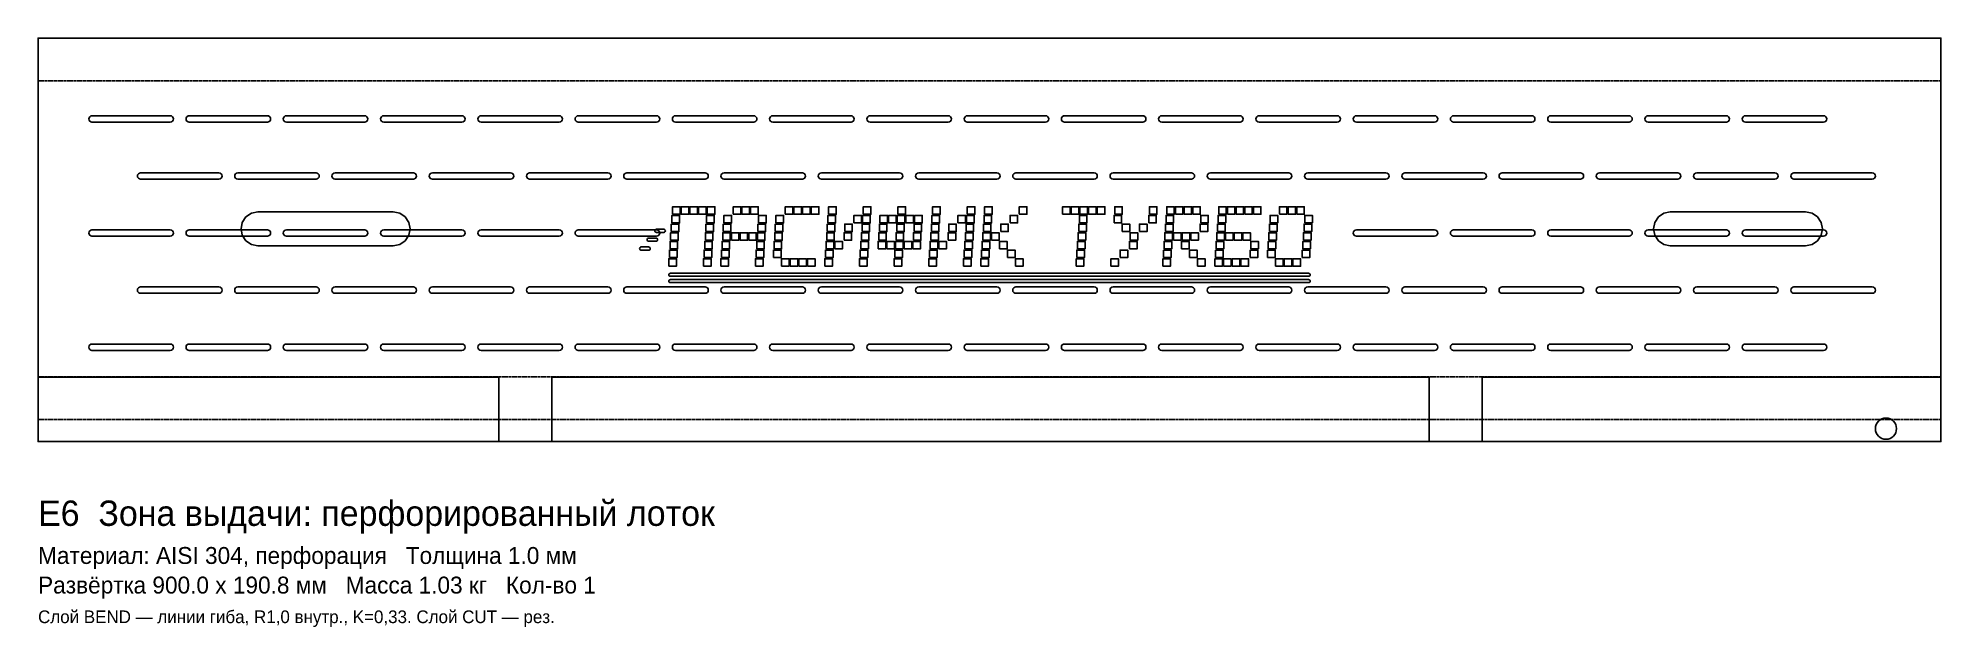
# Model space of a CAD drawing. Header units: millimetres. Extents: x 0 to 900, y -88 to 191.
import ezdxf

# ---------------------------------------------------------------- set-up
doc = ezdxf.new("R2010")
doc.units = ezdxf.units.MM
doc.linetypes.add('DASHED', pattern=[1.524, 1.27, -0.254])
for name, color, linetype in [('BEND', 1, 'DASHED'), ('CUT', 7, 'Continuous'), ('INFO', 3, 'Continuous')]:
    doc.layers.add(name, color=color, linetype=linetype)

msp = doc.modelspace()

# ---------------------------------------------------------------- linework, layer by layer
at = {"layer": 'BEND'}
for p, q in [((0, 170.52), (900, 170.52)), ((0, 30.52), (900, 30.52)), ((0, 10.26), (900, 10.26))]:
    msp.add_line(p, q, dxfattribs=at)
at = {"layer": 'CUT'}
for points in [[(0, 0), (900, 0), (900, 190.78), (0, 190.78)], [(62.5, 151.02), (63.07, 151.14), (63.56, 151.46), (63.89, 151.95), (64, 152.52), (63.89, 153.1), (63.56, 153.58), (63.07, 153.91), (62.5, 154.02), (25.5, 154.02), (24.93, 153.91), (24.44, 153.58), (24.11, 153.1), (24, 152.52), (24.11, 151.95), (24.44, 151.46), (24.93, 151.14), (25.5, 151.02)], [(108.5, 151.02), (109.07, 151.14), (109.56, 151.46), (109.89, 151.95), (110, 152.52), (109.89, 153.1), (109.56, 153.58), (109.07, 153.91), (108.5, 154.02), (71.5, 154.02), (70.93, 153.91), (70.44, 153.58), (70.11, 153.1), (70, 152.52), (70.11, 151.95), (70.44, 151.46), (70.93, 151.14), (71.5, 151.02)], [(154.5, 151.02), (155.07, 151.14), (155.56, 151.46), (155.89, 151.95), (156, 152.52), (155.89, 153.1), (155.56, 153.58), (155.07, 153.91), (154.5, 154.02), (117.5, 154.02), (116.93, 153.91), (116.44, 153.58), (116.11, 153.1), (116, 152.52), (116.11, 151.95), (116.44, 151.46), (116.93, 151.14), (117.5, 151.02)], [(200.5, 151.02), (201.07, 151.14), (201.56, 151.46), (201.89, 151.95), (202, 152.52), (201.89, 153.1), (201.56, 153.58), (201.07, 153.91), (200.5, 154.02), (163.5, 154.02), (162.93, 153.91), (162.44, 153.58), (162.11, 153.1), (162, 152.52), (162.11, 151.95), (162.44, 151.46), (162.93, 151.14), (163.5, 151.02)], [(246.5, 151.02), (247.07, 151.14), (247.56, 151.46), (247.89, 151.95), (248, 152.52), (247.89, 153.1), (247.56, 153.58), (247.07, 153.91), (246.5, 154.02), (209.5, 154.02), (208.93, 153.91), (208.44, 153.58), (208.11, 153.1), (208, 152.52), (208.11, 151.95), (208.44, 151.46), (208.93, 151.14), (209.5, 151.02)], [(292.5, 151.02), (293.07, 151.14), (293.56, 151.46), (293.89, 151.95), (294, 152.52), (293.89, 153.1), (293.56, 153.58), (293.07, 153.91), (292.5, 154.02), (255.5, 154.02), (254.93, 153.91), (254.44, 153.58), (254.11, 153.1), (254, 152.52), (254.11, 151.95), (254.44, 151.46), (254.93, 151.14), (255.5, 151.02)], [(338.5, 151.02), (339.07, 151.14), (339.56, 151.46), (339.89, 151.95), (340, 152.52), (339.89, 153.1), (339.56, 153.58), (339.07, 153.91), (338.5, 154.02), (301.5, 154.02), (300.93, 153.91), (300.44, 153.58), (300.11, 153.1), (300, 152.52), (300.11, 151.95), (300.44, 151.46), (300.93, 151.14), (301.5, 151.02)], [(384.5, 151.02), (385.07, 151.14), (385.56, 151.46), (385.89, 151.95), (386, 152.52), (385.89, 153.1), (385.56, 153.58), (385.07, 153.91), (384.5, 154.02), (347.5, 154.02), (346.93, 153.91), (346.44, 153.58), (346.11, 153.1), (346, 152.52), (346.11, 151.95), (346.44, 151.46), (346.93, 151.14), (347.5, 151.02)], [(430.5, 151.02), (431.07, 151.14), (431.56, 151.46), (431.89, 151.95), (432, 152.52), (431.89, 153.1), (431.56, 153.58), (431.07, 153.91), (430.5, 154.02), (393.5, 154.02), (392.93, 153.91), (392.44, 153.58), (392.11, 153.1), (392, 152.52), (392.11, 151.95), (392.44, 151.46), (392.93, 151.14), (393.5, 151.02)], [(476.5, 151.02), (477.07, 151.14), (477.56, 151.46), (477.89, 151.95), (478, 152.52), (477.89, 153.1), (477.56, 153.58), (477.07, 153.91), (476.5, 154.02), (439.5, 154.02), (438.93, 153.91), (438.44, 153.58), (438.11, 153.1), (438, 152.52), (438.11, 151.95), (438.44, 151.46), (438.93, 151.14), (439.5, 151.02)], [(522.5, 151.02), (523.07, 151.14), (523.56, 151.46), (523.89, 151.95), (524, 152.52), (523.89, 153.1), (523.56, 153.58), (523.07, 153.91), (522.5, 154.02), (485.5, 154.02), (484.93, 153.91), (484.44, 153.58), (484.11, 153.1), (484, 152.52), (484.11, 151.95), (484.44, 151.46), (484.93, 151.14), (485.5, 151.02)], [(568.5, 151.02), (569.07, 151.14), (569.56, 151.46), (569.89, 151.95), (570, 152.52), (569.89, 153.1), (569.56, 153.58), (569.07, 153.91), (568.5, 154.02), (531.5, 154.02), (530.93, 153.91), (530.44, 153.58), (530.11, 153.1), (530, 152.52), (530.11, 151.95), (530.44, 151.46), (530.93, 151.14), (531.5, 151.02)], [(614.5, 151.02), (615.07, 151.14), (615.56, 151.46), (615.89, 151.95), (616, 152.52), (615.89, 153.1), (615.56, 153.58), (615.07, 153.91), (614.5, 154.02), (577.5, 154.02), (576.93, 153.91), (576.44, 153.58), (576.11, 153.1), (576, 152.52), (576.11, 151.95), (576.44, 151.46), (576.93, 151.14), (577.5, 151.02)], [(660.5, 151.02), (661.07, 151.14), (661.56, 151.46), (661.89, 151.95), (662, 152.52), (661.89, 153.1), (661.56, 153.58), (661.07, 153.91), (660.5, 154.02), (623.5, 154.02), (622.93, 153.91), (622.44, 153.58), (622.11, 153.1), (622, 152.52), (622.11, 151.95), (622.44, 151.46), (622.93, 151.14), (623.5, 151.02)], [(706.5, 151.02), (707.07, 151.14), (707.56, 151.46), (707.89, 151.95), (708, 152.52), (707.89, 153.1), (707.56, 153.58), (707.07, 153.91), (706.5, 154.02), (669.5, 154.02), (668.93, 153.91), (668.44, 153.58), (668.11, 153.1), (668, 152.52), (668.11, 151.95), (668.44, 151.46), (668.93, 151.14), (669.5, 151.02)], [(752.5, 151.02), (753.07, 151.14), (753.56, 151.46), (753.89, 151.95), (754, 152.52), (753.89, 153.1), (753.56, 153.58), (753.07, 153.91), (752.5, 154.02), (715.5, 154.02), (714.93, 153.91), (714.44, 153.58), (714.11, 153.1), (714, 152.52), (714.11, 151.95), (714.44, 151.46), (714.93, 151.14), (715.5, 151.02)], [(798.5, 151.02), (799.07, 151.14), (799.56, 151.46), (799.89, 151.95), (800, 152.52), (799.89, 153.1), (799.56, 153.58), (799.07, 153.91), (798.5, 154.02), (761.5, 154.02), (760.93, 153.91), (760.44, 153.58), (760.11, 153.1), (760, 152.52), (760.11, 151.95), (760.44, 151.46), (760.93, 151.14), (761.5, 151.02)], [(844.5, 151.02), (845.07, 151.14), (845.56, 151.46), (845.89, 151.95), (846, 152.52), (845.89, 153.1), (845.56, 153.58), (845.07, 153.91), (844.5, 154.02), (807.5, 154.02), (806.93, 153.91), (806.44, 153.58), (806.11, 153.1), (806, 152.52), (806.11, 151.95), (806.44, 151.46), (806.93, 151.14), (807.5, 151.02)], [(85.5, 124.02), (86.07, 124.14), (86.56, 124.46), (86.89, 124.95), (87, 125.52), (86.89, 126.1), (86.56, 126.58), (86.07, 126.91), (85.5, 127.02), (48.5, 127.02), (47.93, 126.91), (47.44, 126.58), (47.11, 126.1), (47, 125.52), (47.11, 124.95), (47.44, 124.46), (47.93, 124.14), (48.5, 124.02)], [(131.5, 124.02), (132.07, 124.14), (132.56, 124.46), (132.89, 124.95), (133, 125.52), (132.89, 126.1), (132.56, 126.58), (132.07, 126.91), (131.5, 127.02), (94.5, 127.02), (93.93, 126.91), (93.44, 126.58), (93.11, 126.1), (93, 125.52), (93.11, 124.95), (93.44, 124.46), (93.93, 124.14), (94.5, 124.02)], [(177.5, 124.02), (178.07, 124.14), (178.56, 124.46), (178.89, 124.95), (179, 125.52), (178.89, 126.1), (178.56, 126.58), (178.07, 126.91), (177.5, 127.02), (140.5, 127.02), (139.93, 126.91), (139.44, 126.58), (139.11, 126.1), (139, 125.52), (139.11, 124.95), (139.44, 124.46), (139.93, 124.14), (140.5, 124.02)], [(223.5, 124.02), (224.07, 124.14), (224.56, 124.46), (224.89, 124.95), (225, 125.52), (224.89, 126.1), (224.56, 126.58), (224.07, 126.91), (223.5, 127.02), (186.5, 127.02), (185.93, 126.91), (185.44, 126.58), (185.11, 126.1), (185, 125.52), (185.11, 124.95), (185.44, 124.46), (185.93, 124.14), (186.5, 124.02)], [(269.5, 124.02), (270.07, 124.14), (270.56, 124.46), (270.89, 124.95), (271, 125.52), (270.89, 126.1), (270.56, 126.58), (270.07, 126.91), (269.5, 127.02), (232.5, 127.02), (231.93, 126.91), (231.44, 126.58), (231.11, 126.1), (231, 125.52), (231.11, 124.95), (231.44, 124.46), (231.93, 124.14), (232.5, 124.02)], [(315.5, 124.02), (316.07, 124.14), (316.56, 124.46), (316.89, 124.95), (317, 125.52), (316.89, 126.1), (316.56, 126.58), (316.07, 126.91), (315.5, 127.02), (278.5, 127.02), (277.93, 126.91), (277.44, 126.58), (277.11, 126.1), (277, 125.52), (277.11, 124.95), (277.44, 124.46), (277.93, 124.14), (278.5, 124.02)], [(361.5, 124.02), (362.07, 124.14), (362.56, 124.46), (362.89, 124.95), (363, 125.52), (362.89, 126.1), (362.56, 126.58), (362.07, 126.91), (361.5, 127.02), (324.5, 127.02), (323.93, 126.91), (323.44, 126.58), (323.11, 126.1), (323, 125.52), (323.11, 124.95), (323.44, 124.46), (323.93, 124.14), (324.5, 124.02)], [(407.5, 124.02), (408.07, 124.14), (408.56, 124.46), (408.89, 124.95), (409, 125.52), (408.89, 126.1), (408.56, 126.58), (408.07, 126.91), (407.5, 127.02), (370.5, 127.02), (369.93, 126.91), (369.44, 126.58), (369.11, 126.1), (369, 125.52), (369.11, 124.95), (369.44, 124.46), (369.93, 124.14), (370.5, 124.02)], [(453.5, 124.02), (454.07, 124.14), (454.56, 124.46), (454.89, 124.95), (455, 125.52), (454.89, 126.1), (454.56, 126.58), (454.07, 126.91), (453.5, 127.02), (416.5, 127.02), (415.93, 126.91), (415.44, 126.58), (415.11, 126.1), (415, 125.52), (415.11, 124.95), (415.44, 124.46), (415.93, 124.14), (416.5, 124.02)], [(499.5, 124.02), (500.07, 124.14), (500.56, 124.46), (500.89, 124.95), (501, 125.52), (500.89, 126.1), (500.56, 126.58), (500.07, 126.91), (499.5, 127.02), (462.5, 127.02), (461.93, 126.91), (461.44, 126.58), (461.11, 126.1), (461, 125.52), (461.11, 124.95), (461.44, 124.46), (461.93, 124.14), (462.5, 124.02)], [(545.5, 124.02), (546.07, 124.14), (546.56, 124.46), (546.89, 124.95), (547, 125.52), (546.89, 126.1), (546.56, 126.58), (546.07, 126.91), (545.5, 127.02), (508.5, 127.02), (507.93, 126.91), (507.44, 126.58), (507.11, 126.1), (507, 125.52), (507.11, 124.95), (507.44, 124.46), (507.93, 124.14), (508.5, 124.02)], [(591.5, 124.02), (592.07, 124.14), (592.56, 124.46), (592.89, 124.95), (593, 125.52), (592.89, 126.1), (592.56, 126.58), (592.07, 126.91), (591.5, 127.02), (554.5, 127.02), (553.93, 126.91), (553.44, 126.58), (553.11, 126.1), (553, 125.52), (553.11, 124.95), (553.44, 124.46), (553.93, 124.14), (554.5, 124.02)], [(637.5, 124.02), (638.07, 124.14), (638.56, 124.46), (638.89, 124.95), (639, 125.52), (638.89, 126.1), (638.56, 126.58), (638.07, 126.91), (637.5, 127.02), (600.5, 127.02), (599.93, 126.91), (599.44, 126.58), (599.11, 126.1), (599, 125.52), (599.11, 124.95), (599.44, 124.46), (599.93, 124.14), (600.5, 124.02)], [(683.5, 124.02), (684.07, 124.14), (684.56, 124.46), (684.89, 124.95), (685, 125.52), (684.89, 126.1), (684.56, 126.58), (684.07, 126.91), (683.5, 127.02), (646.5, 127.02), (645.93, 126.91), (645.44, 126.58), (645.11, 126.1), (645, 125.52), (645.11, 124.95), (645.44, 124.46), (645.93, 124.14), (646.5, 124.02)], [(729.5, 124.02), (730.07, 124.14), (730.56, 124.46), (730.89, 124.95), (731, 125.52), (730.89, 126.1), (730.56, 126.58), (730.07, 126.91), (729.5, 127.02), (692.5, 127.02), (691.93, 126.91), (691.44, 126.58), (691.11, 126.1), (691, 125.52), (691.11, 124.95), (691.44, 124.46), (691.93, 124.14), (692.5, 124.02)], [(775.5, 124.02), (776.07, 124.14), (776.56, 124.46), (776.89, 124.95), (777, 125.52), (776.89, 126.1), (776.56, 126.58), (776.07, 126.91), (775.5, 127.02), (738.5, 127.02), (737.93, 126.91), (737.44, 126.58), (737.11, 126.1), (737, 125.52), (737.11, 124.95), (737.44, 124.46), (737.93, 124.14), (738.5, 124.02)], [(821.5, 124.02), (822.07, 124.14), (822.56, 124.46), (822.89, 124.95), (823, 125.52), (822.89, 126.1), (822.56, 126.58), (822.07, 126.91), (821.5, 127.02), (784.5, 127.02), (783.93, 126.91), (783.44, 126.58), (783.11, 126.1), (783, 125.52), (783.11, 124.95), (783.44, 124.46), (783.93, 124.14), (784.5, 124.02)], [(867.5, 124.02), (868.07, 124.14), (868.56, 124.46), (868.89, 124.95), (869, 125.52), (868.89, 126.1), (868.56, 126.58), (868.07, 126.91), (867.5, 127.02), (830.5, 127.02), (829.93, 126.91), (829.44, 126.58), (829.11, 126.1), (829, 125.52), (829.11, 124.95), (829.44, 124.46), (829.93, 124.14), (830.5, 124.02)], [(168, 92.52), (171.06, 93.13), (173.66, 94.86), (175.39, 97.46), (176, 100.52), (175.39, 103.58), (173.66, 106.18), (171.06, 107.91), (168, 108.52), (104, 108.52), (100.94, 107.91), (98.34, 106.18), (96.61, 103.58), (96, 100.52), (96.61, 97.46), (98.34, 94.86), (100.94, 93.13), (104, 92.52)], [(300.1, 107.39), (303.7, 107.39), (303.7, 110.99), (300.1, 110.99)], [(304.2, 107.39), (307.8, 107.39), (307.8, 110.99), (304.2, 110.99)], [(308.3, 107.39), (311.9, 107.39), (311.9, 110.99), (308.3, 110.99)], [(312.4, 107.39), (316, 107.39), (316, 110.99), (312.4, 110.99)], [(316.5, 107.39), (320.1, 107.39), (320.1, 110.99), (316.5, 110.99)], [(328.8, 107.39), (332.4, 107.39), (332.4, 110.99), (328.8, 110.99)], [(332.9, 107.39), (336.5, 107.39), (336.5, 110.99), (332.9, 110.99)], [(337, 107.39), (340.6, 107.39), (340.6, 110.99), (337, 110.99)], [(353.4, 107.39), (357, 107.39), (357, 110.99), (353.4, 110.99)], [(357.5, 107.39), (361.1, 107.39), (361.1, 110.99), (357.5, 110.99)], [(361.6, 107.39), (365.2, 107.39), (365.2, 110.99), (361.6, 110.99)], [(365.7, 107.39), (369.3, 107.39), (369.3, 110.99), (365.7, 110.99)], [(373.9, 107.39), (377.5, 107.39), (377.5, 110.99), (373.9, 110.99)], [(390.3, 107.39), (393.9, 107.39), (393.9, 110.99), (390.3, 110.99)], [(406.7, 107.39), (410.3, 107.39), (410.3, 110.99), (406.7, 110.99)], [(423.1, 107.39), (426.7, 107.39), (426.7, 110.99), (423.1, 110.99)], [(439.5, 107.39), (443.1, 107.39), (443.1, 110.99), (439.5, 110.99)], [(447.7, 107.39), (451.3, 107.39), (451.3, 110.99), (447.7, 110.99)], [(464.1, 107.39), (467.7, 107.39), (467.7, 110.99), (464.1, 110.99)], [(484.6, 107.39), (488.2, 107.39), (488.2, 110.99), (484.6, 110.99)], [(488.7, 107.39), (492.3, 107.39), (492.3, 110.99), (488.7, 110.99)], [(492.8, 107.39), (496.4, 107.39), (496.4, 110.99), (492.8, 110.99)], [(496.9, 107.39), (500.5, 107.39), (500.5, 110.99), (496.9, 110.99)], [(501, 107.39), (504.6, 107.39), (504.6, 110.99), (501, 110.99)], [(509.2, 107.39), (512.8, 107.39), (512.8, 110.99), (509.2, 110.99)], [(525.6, 107.39), (529.2, 107.39), (529.2, 110.99), (525.6, 110.99)], [(533.8, 107.39), (537.4, 107.39), (537.4, 110.99), (533.8, 110.99)], [(537.9, 107.39), (541.5, 107.39), (541.5, 110.99), (537.9, 110.99)], [(542, 107.39), (545.6, 107.39), (545.6, 110.99), (542, 110.99)], [(546.1, 107.39), (549.7, 107.39), (549.7, 110.99), (546.1, 110.99)], [(558.4, 107.39), (562, 107.39), (562, 110.99), (558.4, 110.99)], [(562.5, 107.39), (566.1, 107.39), (566.1, 110.99), (562.5, 110.99)], [(566.6, 107.39), (570.2, 107.39), (570.2, 110.99), (566.6, 110.99)], [(570.7, 107.39), (574.3, 107.39), (574.3, 110.99), (570.7, 110.99)], [(574.8, 107.39), (578.4, 107.39), (578.4, 110.99), (574.8, 110.99)], [(587.1, 107.39), (590.7, 107.39), (590.7, 110.99), (587.1, 110.99)], [(591.2, 107.39), (594.8, 107.39), (594.8, 110.99), (591.2, 110.99)], [(595.3, 107.39), (598.9, 107.39), (598.9, 110.99), (595.3, 110.99)], [(836, 92.52), (839.06, 93.13), (841.66, 94.86), (843.39, 97.46), (844, 100.52), (843.39, 103.58), (841.66, 106.18), (839.06, 107.91), (836, 108.52), (772, 108.52), (768.94, 107.91), (766.34, 106.18), (764.61, 103.58), (764, 100.52), (764.61, 97.46), (766.34, 94.86), (768.94, 93.13), (772, 92.52)], [(62.5, 97.02), (63.07, 97.14), (63.56, 97.46), (63.89, 97.95), (64, 98.52), (63.89, 99.1), (63.56, 99.58), (63.07, 99.91), (62.5, 100.02), (25.5, 100.02), (24.93, 99.91), (24.44, 99.58), (24.11, 99.1), (24, 98.52), (24.11, 97.95), (24.44, 97.46), (24.93, 97.14), (25.5, 97.02)], [(108.5, 97.02), (109.07, 97.14), (109.56, 97.46), (109.89, 97.95), (110, 98.52), (109.89, 99.1), (109.56, 99.58), (109.07, 99.91), (108.5, 100.02), (71.5, 100.02), (70.93, 99.91), (70.44, 99.58), (70.11, 99.1), (70, 98.52), (70.11, 97.95), (70.44, 97.46), (70.93, 97.14), (71.5, 97.02)], [(154.5, 97.02), (155.07, 97.14), (155.56, 97.46), (155.89, 97.95), (156, 98.52), (155.89, 99.1), (155.56, 99.58), (155.07, 99.91), (154.5, 100.02), (117.5, 100.02), (116.93, 99.91), (116.44, 99.58), (116.11, 99.1), (116, 98.52), (116.11, 97.95), (116.44, 97.46), (116.93, 97.14), (117.5, 97.02)], [(200.5, 97.02), (201.07, 97.14), (201.56, 97.46), (201.89, 97.95), (202, 98.52), (201.89, 99.1), (201.56, 99.58), (201.07, 99.91), (200.5, 100.02), (163.5, 100.02), (162.93, 99.91), (162.44, 99.58), (162.11, 99.1), (162, 98.52), (162.11, 97.95), (162.44, 97.46), (162.93, 97.14), (163.5, 97.02)], [(246.5, 97.02), (247.07, 97.14), (247.56, 97.46), (247.89, 97.95), (248, 98.52), (247.89, 99.1), (247.56, 99.58), (247.07, 99.91), (246.5, 100.02), (209.5, 100.02), (208.93, 99.91), (208.44, 99.58), (208.11, 99.1), (208, 98.52), (208.11, 97.95), (208.44, 97.46), (208.93, 97.14), (209.5, 97.02)], [(292.5, 97.02), (293.07, 97.14), (293.56, 97.46), (293.89, 97.95), (294, 98.52), (293.89, 99.1), (293.56, 99.58), (293.07, 99.91), (292.5, 100.02), (255.5, 100.02), (254.93, 99.91), (254.44, 99.58), (254.11, 99.1), (254, 98.52), (254.11, 97.95), (254.44, 97.46), (254.93, 97.14), (255.5, 97.02)], [(295.95, 98.84), (296.24, 98.9), (296.48, 99.06), (296.64, 99.3), (296.7, 99.59), (296.64, 99.88), (296.48, 100.12), (296.24, 100.28), (295.95, 100.34), (292.45, 100.34), (292.16, 100.28), (291.92, 100.12), (291.76, 99.88), (291.7, 99.59), (291.76, 99.3), (291.92, 99.06), (292.16, 98.9), (292.45, 98.84)], [(299.5, 99.19), (303.1, 99.19), (303.1, 102.79), (299.5, 102.79)], [(299.8, 103.29), (303.4, 103.29), (303.4, 106.89), (299.8, 106.89)], [(315.9, 99.19), (319.5, 99.19), (319.5, 102.79), (315.9, 102.79)], [(316.2, 103.29), (319.8, 103.29), (319.8, 106.89), (316.2, 106.89)], [(324.1, 99.19), (327.7, 99.19), (327.7, 102.79), (324.1, 102.79)], [(324.4, 103.29), (328, 103.29), (328, 106.89), (324.4, 106.89)], [(340.5, 99.19), (344.1, 99.19), (344.1, 102.79), (340.5, 102.79)], [(340.8, 103.29), (344.4, 103.29), (344.4, 106.89), (340.8, 106.89)], [(348.7, 99.19), (352.3, 99.19), (352.3, 102.79), (348.7, 102.79)], [(349, 103.29), (352.6, 103.29), (352.6, 106.89), (349, 106.89)], [(373.3, 99.19), (376.9, 99.19), (376.9, 102.79), (373.3, 102.79)], [(373.6, 103.29), (377.2, 103.29), (377.2, 106.89), (373.6, 106.89)], [(381.5, 99.19), (385.1, 99.19), (385.1, 102.79), (381.5, 102.79)], [(385.9, 103.29), (389.5, 103.29), (389.5, 106.89), (385.9, 106.89)], [(389.7, 99.19), (393.3, 99.19), (393.3, 102.79), (389.7, 102.79)], [(390, 103.29), (393.6, 103.29), (393.6, 106.89), (390, 106.89)], [(397.9, 99.19), (401.5, 99.19), (401.5, 102.79), (397.9, 102.79)], [(398.2, 103.29), (401.8, 103.29), (401.8, 106.89), (398.2, 106.89)], [(402.3, 103.29), (405.9, 103.29), (405.9, 106.89), (402.3, 106.89)], [(406.1, 99.19), (409.7, 99.19), (409.7, 102.79), (406.1, 102.79)], [(406.4, 103.29), (410, 103.29), (410, 106.89), (406.4, 106.89)], [(410.5, 103.29), (414.1, 103.29), (414.1, 106.89), (410.5, 106.89)], [(414.3, 99.19), (417.9, 99.19), (417.9, 102.79), (414.3, 102.79)], [(414.6, 103.29), (418.2, 103.29), (418.2, 106.89), (414.6, 106.89)], [(422.5, 99.19), (426.1, 99.19), (426.1, 102.79), (422.5, 102.79)], [(422.8, 103.29), (426.4, 103.29), (426.4, 106.89), (422.8, 106.89)], [(430.7, 99.19), (434.3, 99.19), (434.3, 102.79), (430.7, 102.79)], [(435.1, 103.29), (438.7, 103.29), (438.7, 106.89), (435.1, 106.89)], [(438.9, 99.19), (442.5, 99.19), (442.5, 102.79), (438.9, 102.79)], [(439.2, 103.29), (442.8, 103.29), (442.8, 106.89), (439.2, 106.89)], [(447.1, 99.19), (450.7, 99.19), (450.7, 102.79), (447.1, 102.79)], [(447.4, 103.29), (451, 103.29), (451, 106.89), (447.4, 106.89)], [(455.3, 99.19), (458.9, 99.19), (458.9, 102.79), (455.3, 102.79)], [(459.7, 103.29), (463.3, 103.29), (463.3, 106.89), (459.7, 106.89)], [(492.2, 99.19), (495.8, 99.19), (495.8, 102.79), (492.2, 102.79)], [(492.5, 103.29), (496.1, 103.29), (496.1, 106.89), (492.5, 106.89)], [(508.9, 103.29), (512.5, 103.29), (512.5, 106.89), (508.9, 106.89)], [(512.7, 99.19), (516.3, 99.19), (516.3, 102.79), (512.7, 102.79)], [(520.9, 99.19), (524.5, 99.19), (524.5, 102.79), (520.9, 102.79)], [(525.3, 103.29), (528.9, 103.29), (528.9, 106.89), (525.3, 106.89)], [(533.2, 99.19), (536.8, 99.19), (536.8, 102.79), (533.2, 102.79)], [(533.5, 103.29), (537.1, 103.29), (537.1, 106.89), (533.5, 106.89)], [(549.6, 99.19), (553.2, 99.19), (553.2, 102.79), (549.6, 102.79)], [(549.9, 103.29), (553.5, 103.29), (553.5, 106.89), (549.9, 106.89)], [(557.8, 99.19), (561.4, 99.19), (561.4, 102.79), (557.8, 102.79)], [(558.1, 103.29), (561.7, 103.29), (561.7, 106.89), (558.1, 106.89)], [(582.4, 99.19), (586, 99.19), (586, 102.79), (582.4, 102.79)], [(582.7, 103.29), (586.3, 103.29), (586.3, 106.89), (582.7, 106.89)], [(598.8, 99.19), (602.4, 99.19), (602.4, 102.79), (598.8, 102.79)], [(599.1, 103.29), (602.7, 103.29), (602.7, 106.89), (599.1, 106.89)], [(660.5, 97.02), (661.07, 97.14), (661.56, 97.46), (661.89, 97.95), (662, 98.52), (661.89, 99.1), (661.56, 99.58), (661.07, 99.91), (660.5, 100.02), (623.5, 100.02), (622.93, 99.91), (622.44, 99.58), (622.11, 99.1), (622, 98.52), (622.11, 97.95), (622.44, 97.46), (622.93, 97.14), (623.5, 97.02)], [(706.5, 97.02), (707.07, 97.14), (707.56, 97.46), (707.89, 97.95), (708, 98.52), (707.89, 99.1), (707.56, 99.58), (707.07, 99.91), (706.5, 100.02), (669.5, 100.02), (668.93, 99.91), (668.44, 99.58), (668.11, 99.1), (668, 98.52), (668.11, 97.95), (668.44, 97.46), (668.93, 97.14), (669.5, 97.02)], [(752.5, 97.02), (753.07, 97.14), (753.56, 97.46), (753.89, 97.95), (754, 98.52), (753.89, 99.1), (753.56, 99.58), (753.07, 99.91), (752.5, 100.02), (715.5, 100.02), (714.93, 99.91), (714.44, 99.58), (714.11, 99.1), (714, 98.52), (714.11, 97.95), (714.44, 97.46), (714.93, 97.14), (715.5, 97.02)], [(798.5, 97.02), (799.07, 97.14), (799.56, 97.46), (799.89, 97.95), (800, 98.52), (799.89, 99.1), (799.56, 99.58), (799.07, 99.91), (798.5, 100.02), (761.5, 100.02), (760.93, 99.91), (760.44, 99.58), (760.11, 99.1), (760, 98.52), (760.11, 97.95), (760.44, 97.46), (760.93, 97.14), (761.5, 97.02)], [(844.5, 97.02), (845.07, 97.14), (845.56, 97.46), (845.89, 97.95), (846, 98.52), (845.89, 99.1), (845.56, 99.58), (845.07, 99.91), (844.5, 100.02), (807.5, 100.02), (806.93, 99.91), (806.44, 99.58), (806.11, 99.1), (806, 98.52), (806.11, 97.95), (806.44, 97.46), (806.93, 97.14), (807.5, 97.02)], [(288.75, 90.44), (289.04, 90.5), (289.28, 90.66), (289.44, 90.9), (289.5, 91.19), (289.44, 91.48), (289.28, 91.72), (289.04, 91.88), (288.75, 91.94), (285.25, 91.94), (284.96, 91.88), (284.72, 91.72), (284.56, 91.48), (284.5, 91.19), (284.56, 90.9), (284.72, 90.66), (284.96, 90.5), (285.25, 90.44)], [(292.35, 94.64), (292.64, 94.7), (292.88, 94.86), (293.04, 95.1), (293.1, 95.39), (293.04, 95.68), (292.88, 95.92), (292.64, 96.08), (292.35, 96.14), (288.85, 96.14), (288.56, 96.08), (288.32, 95.92), (288.16, 95.68), (288.1, 95.39), (288.16, 95.1), (288.32, 94.86), (288.56, 94.7), (288.85, 94.64)], [(298.6, 86.89), (302.2, 86.89), (302.2, 90.49), (298.6, 90.49)], [(298.9, 90.99), (302.5, 90.99), (302.5, 94.59), (298.9, 94.59)], [(299.2, 95.09), (302.8, 95.09), (302.8, 98.69), (299.2, 98.69)], [(315, 86.89), (318.6, 86.89), (318.6, 90.49), (315, 90.49)], [(315.3, 90.99), (318.9, 90.99), (318.9, 94.59), (315.3, 94.59)], [(315.6, 95.09), (319.2, 95.09), (319.2, 98.69), (315.6, 98.69)], [(323.2, 86.89), (326.8, 86.89), (326.8, 90.49), (323.2, 90.49)], [(323.5, 90.99), (327.1, 90.99), (327.1, 94.59), (323.5, 94.59)], [(323.8, 95.09), (327.4, 95.09), (327.4, 98.69), (323.8, 98.69)], [(327.9, 95.09), (331.5, 95.09), (331.5, 98.69), (327.9, 98.69)], [(332, 95.09), (335.6, 95.09), (335.6, 98.69), (332, 98.69)], [(336.1, 95.09), (339.7, 95.09), (339.7, 98.69), (336.1, 98.69)], [(339.6, 86.89), (343.2, 86.89), (343.2, 90.49), (339.6, 90.49)], [(339.9, 90.99), (343.5, 90.99), (343.5, 94.59), (339.9, 94.59)], [(340.2, 95.09), (343.8, 95.09), (343.8, 98.69), (340.2, 98.69)], [(347.8, 86.89), (351.4, 86.89), (351.4, 90.49), (347.8, 90.49)], [(348.1, 90.99), (351.7, 90.99), (351.7, 94.59), (348.1, 94.59)], [(348.4, 95.09), (352, 95.09), (352, 98.69), (348.4, 98.69)], [(372.4, 86.89), (376, 86.89), (376, 90.49), (372.4, 90.49)], [(372.7, 90.99), (376.3, 90.99), (376.3, 94.59), (372.7, 94.59)], [(373, 95.09), (376.6, 95.09), (376.6, 98.69), (373, 98.69)], [(376.8, 90.99), (380.4, 90.99), (380.4, 94.59), (376.8, 94.59)], [(381.2, 95.09), (384.8, 95.09), (384.8, 98.69), (381.2, 98.69)], [(388.8, 86.89), (392.4, 86.89), (392.4, 90.49), (388.8, 90.49)], [(389.1, 90.99), (392.7, 90.99), (392.7, 94.59), (389.1, 94.59)], [(389.4, 95.09), (393, 95.09), (393, 98.69), (389.4, 98.69)], [(397.3, 90.99), (400.9, 90.99), (400.9, 94.59), (397.3, 94.59)], [(397.6, 95.09), (401.2, 95.09), (401.2, 98.69), (397.6, 98.69)], [(401.4, 90.99), (405, 90.99), (405, 94.59), (401.4, 94.59)], [(405.2, 86.89), (408.8, 86.89), (408.8, 90.49), (405.2, 90.49)], [(405.5, 90.99), (409.1, 90.99), (409.1, 94.59), (405.5, 94.59)], [(405.8, 95.09), (409.4, 95.09), (409.4, 98.69), (405.8, 98.69)], [(409.6, 90.99), (413.2, 90.99), (413.2, 94.59), (409.6, 94.59)], [(413.7, 90.99), (417.3, 90.99), (417.3, 94.59), (413.7, 94.59)], [(414, 95.09), (417.6, 95.09), (417.6, 98.69), (414, 98.69)], [(421.6, 86.89), (425.2, 86.89), (425.2, 90.49), (421.6, 90.49)], [(421.9, 90.99), (425.5, 90.99), (425.5, 94.59), (421.9, 94.59)], [(422.2, 95.09), (425.8, 95.09), (425.8, 98.69), (422.2, 98.69)], [(426, 90.99), (429.6, 90.99), (429.6, 94.59), (426, 94.59)], [(430.4, 95.09), (434, 95.09), (434, 98.69), (430.4, 98.69)], [(438, 86.89), (441.6, 86.89), (441.6, 90.49), (438, 90.49)], [(438.3, 90.99), (441.9, 90.99), (441.9, 94.59), (438.3, 94.59)], [(438.6, 95.09), (442.2, 95.09), (442.2, 98.69), (438.6, 98.69)], [(446.2, 86.89), (449.8, 86.89), (449.8, 90.49), (446.2, 90.49)], [(446.5, 90.99), (450.1, 90.99), (450.1, 94.59), (446.5, 94.59)], [(446.8, 95.09), (450.4, 95.09), (450.4, 98.69), (446.8, 98.69)], [(450.9, 95.09), (454.5, 95.09), (454.5, 98.69), (450.9, 98.69)], [(454.7, 90.99), (458.3, 90.99), (458.3, 94.59), (454.7, 94.59)], [(458.5, 86.89), (462.1, 86.89), (462.1, 90.49), (458.5, 90.49)], [(491.3, 86.89), (494.9, 86.89), (494.9, 90.49), (491.3, 90.49)], [(491.6, 90.99), (495.2, 90.99), (495.2, 94.59), (491.6, 94.59)], [(491.9, 95.09), (495.5, 95.09), (495.5, 98.69), (491.9, 98.69)], [(511.8, 86.89), (515.4, 86.89), (515.4, 90.49), (511.8, 90.49)], [(516.2, 90.99), (519.8, 90.99), (519.8, 94.59), (516.2, 94.59)], [(516.5, 95.09), (520.1, 95.09), (520.1, 98.69), (516.5, 98.69)], [(532.3, 86.89), (535.9, 86.89), (535.9, 90.49), (532.3, 90.49)], [(532.6, 90.99), (536.2, 90.99), (536.2, 94.59), (532.6, 94.59)], [(532.9, 95.09), (536.5, 95.09), (536.5, 98.69), (532.9, 98.69)], [(537, 95.09), (540.6, 95.09), (540.6, 98.69), (537, 98.69)], [(540.8, 90.99), (544.4, 90.99), (544.4, 94.59), (540.8, 94.59)], [(541.1, 95.09), (544.7, 95.09), (544.7, 98.69), (541.1, 98.69)], [(544.6, 86.89), (548.2, 86.89), (548.2, 90.49), (544.6, 90.49)], [(545.2, 95.09), (548.8, 95.09), (548.8, 98.69), (545.2, 98.69)], [(556.9, 86.89), (560.5, 86.89), (560.5, 90.49), (556.9, 90.49)], [(557.2, 90.99), (560.8, 90.99), (560.8, 94.59), (557.2, 94.59)], [(557.5, 95.09), (561.1, 95.09), (561.1, 98.69), (557.5, 98.69)], [(561.6, 95.09), (565.2, 95.09), (565.2, 98.69), (561.6, 98.69)], [(565.7, 95.09), (569.3, 95.09), (569.3, 98.69), (565.7, 98.69)], [(569.8, 95.09), (573.4, 95.09), (573.4, 98.69), (569.8, 98.69)], [(573.3, 86.89), (576.9, 86.89), (576.9, 90.49), (573.3, 90.49)], [(573.6, 90.99), (577.2, 90.99), (577.2, 94.59), (573.6, 94.59)], [(581.5, 86.89), (585.1, 86.89), (585.1, 90.49), (581.5, 90.49)], [(581.8, 90.99), (585.4, 90.99), (585.4, 94.59), (581.8, 94.59)], [(582.1, 95.09), (585.7, 95.09), (585.7, 98.69), (582.1, 98.69)], [(597.9, 86.89), (601.5, 86.89), (601.5, 90.49), (597.9, 90.49)], [(598.2, 90.99), (601.8, 90.99), (601.8, 94.59), (598.2, 94.59)], [(598.5, 95.09), (602.1, 95.09), (602.1, 98.69), (598.5, 98.69)], [(298.3, 82.79), (301.9, 82.79), (301.9, 86.39), (298.3, 86.39)], [(314.7, 82.79), (318.3, 82.79), (318.3, 86.39), (314.7, 86.39)], [(322.9, 82.79), (326.5, 82.79), (326.5, 86.39), (322.9, 86.39)], [(339.3, 82.79), (342.9, 82.79), (342.9, 86.39), (339.3, 86.39)], [(351.6, 82.79), (355.2, 82.79), (355.2, 86.39), (351.6, 86.39)], [(355.7, 82.79), (359.3, 82.79), (359.3, 86.39), (355.7, 86.39)], [(359.8, 82.79), (363.4, 82.79), (363.4, 86.39), (359.8, 86.39)], [(363.9, 82.79), (367.5, 82.79), (367.5, 86.39), (363.9, 86.39)], [(372.1, 82.79), (375.7, 82.79), (375.7, 86.39), (372.1, 86.39)], [(388.5, 82.79), (392.1, 82.79), (392.1, 86.39), (388.5, 86.39)], [(404.9, 82.79), (408.5, 82.79), (408.5, 86.39), (404.9, 86.39)], [(421.3, 82.79), (424.9, 82.79), (424.9, 86.39), (421.3, 86.39)], [(437.7, 82.79), (441.3, 82.79), (441.3, 86.39), (437.7, 86.39)], [(445.9, 82.79), (449.5, 82.79), (449.5, 86.39), (445.9, 86.39)], [(462.3, 82.79), (465.9, 82.79), (465.9, 86.39), (462.3, 86.39)], [(491, 82.79), (494.6, 82.79), (494.6, 86.39), (491, 86.39)], [(507.4, 82.79), (511, 82.79), (511, 86.39), (507.4, 86.39)], [(532, 82.79), (535.6, 82.79), (535.6, 86.39), (532, 86.39)], [(548.4, 82.79), (552, 82.79), (552, 86.39), (548.4, 86.39)], [(556.6, 82.79), (560.2, 82.79), (560.2, 86.39), (556.6, 86.39)], [(560.7, 82.79), (564.3, 82.79), (564.3, 86.39), (560.7, 86.39)], [(564.8, 82.79), (568.4, 82.79), (568.4, 86.39), (564.8, 86.39)], [(568.9, 82.79), (572.5, 82.79), (572.5, 86.39), (568.9, 86.39)], [(585.3, 82.79), (588.9, 82.79), (588.9, 86.39), (585.3, 86.39)], [(589.4, 82.79), (593, 82.79), (593, 86.39), (589.4, 86.39)], [(593.5, 82.79), (597.1, 82.79), (597.1, 86.39), (593.5, 86.39)], [(85.5, 70.02), (86.07, 70.14), (86.56, 70.46), (86.89, 70.95), (87, 71.52), (86.89, 72.1), (86.56, 72.58), (86.07, 72.91), (85.5, 73.02), (48.5, 73.02), (47.93, 72.91), (47.44, 72.58), (47.11, 72.1), (47, 71.52), (47.11, 70.95), (47.44, 70.46), (47.93, 70.14), (48.5, 70.02)], [(131.5, 70.02), (132.07, 70.14), (132.56, 70.46), (132.89, 70.95), (133, 71.52), (132.89, 72.1), (132.56, 72.58), (132.07, 72.91), (131.5, 73.02), (94.5, 73.02), (93.93, 72.91), (93.44, 72.58), (93.11, 72.1), (93, 71.52), (93.11, 70.95), (93.44, 70.46), (93.93, 70.14), (94.5, 70.02)], [(177.5, 70.02), (178.07, 70.14), (178.56, 70.46), (178.89, 70.95), (179, 71.52), (178.89, 72.1), (178.56, 72.58), (178.07, 72.91), (177.5, 73.02), (140.5, 73.02), (139.93, 72.91), (139.44, 72.58), (139.11, 72.1), (139, 71.52), (139.11, 70.95), (139.44, 70.46), (139.93, 70.14), (140.5, 70.02)], [(223.5, 70.02), (224.07, 70.14), (224.56, 70.46), (224.89, 70.95), (225, 71.52), (224.89, 72.1), (224.56, 72.58), (224.07, 72.91), (223.5, 73.02), (186.5, 73.02), (185.93, 72.91), (185.44, 72.58), (185.11, 72.1), (185, 71.52), (185.11, 70.95), (185.44, 70.46), (185.93, 70.14), (186.5, 70.02)], [(269.5, 70.02), (270.07, 70.14), (270.56, 70.46), (270.89, 70.95), (271, 71.52), (270.89, 72.1), (270.56, 72.58), (270.07, 72.91), (269.5, 73.02), (232.5, 73.02), (231.93, 72.91), (231.44, 72.58), (231.11, 72.1), (231, 71.52), (231.11, 70.95), (231.44, 70.46), (231.93, 70.14), (232.5, 70.02)], [(315.5, 70.02), (316.07, 70.14), (316.56, 70.46), (316.89, 70.95), (317, 71.52), (316.89, 72.1), (316.56, 72.58), (316.07, 72.91), (315.5, 73.02), (278.5, 73.02), (277.93, 72.91), (277.44, 72.58), (277.11, 72.1), (277, 71.52), (277.11, 70.95), (277.44, 70.46), (277.93, 70.14), (278.5, 70.02)], [(601, 78.09), (601.27, 78.14), (601.49, 78.3), (601.65, 78.52), (601.7, 78.79), (601.65, 79.06), (601.49, 79.29), (601.27, 79.44), (601, 79.49), (299, 79.49), (298.73, 79.44), (298.51, 79.29), (298.35, 79.06), (298.3, 78.79), (298.35, 78.52), (298.51, 78.3), (298.73, 78.14), (299, 78.09)], [(601, 75.09), (601.27, 75.14), (601.49, 75.3), (601.65, 75.52), (601.7, 75.79), (601.65, 76.06), (601.49, 76.29), (601.27, 76.44), (601, 76.49), (299, 76.49), (298.73, 76.44), (298.51, 76.29), (298.35, 76.06), (298.3, 75.79), (298.35, 75.52), (298.51, 75.3), (298.73, 75.14), (299, 75.09)], [(361.5, 70.02), (362.07, 70.14), (362.56, 70.46), (362.89, 70.95), (363, 71.52), (362.89, 72.1), (362.56, 72.58), (362.07, 72.91), (361.5, 73.02), (324.5, 73.02), (323.93, 72.91), (323.44, 72.58), (323.11, 72.1), (323, 71.52), (323.11, 70.95), (323.44, 70.46), (323.93, 70.14), (324.5, 70.02)], [(407.5, 70.02), (408.07, 70.14), (408.56, 70.46), (408.89, 70.95), (409, 71.52), (408.89, 72.1), (408.56, 72.58), (408.07, 72.91), (407.5, 73.02), (370.5, 73.02), (369.93, 72.91), (369.44, 72.58), (369.11, 72.1), (369, 71.52), (369.11, 70.95), (369.44, 70.46), (369.93, 70.14), (370.5, 70.02)], [(453.5, 70.02), (454.07, 70.14), (454.56, 70.46), (454.89, 70.95), (455, 71.52), (454.89, 72.1), (454.56, 72.58), (454.07, 72.91), (453.5, 73.02), (416.5, 73.02), (415.93, 72.91), (415.44, 72.58), (415.11, 72.1), (415, 71.52), (415.11, 70.95), (415.44, 70.46), (415.93, 70.14), (416.5, 70.02)], [(499.5, 70.02), (500.07, 70.14), (500.56, 70.46), (500.89, 70.95), (501, 71.52), (500.89, 72.1), (500.56, 72.58), (500.07, 72.91), (499.5, 73.02), (462.5, 73.02), (461.93, 72.91), (461.44, 72.58), (461.11, 72.1), (461, 71.52), (461.11, 70.95), (461.44, 70.46), (461.93, 70.14), (462.5, 70.02)], [(545.5, 70.02), (546.07, 70.14), (546.56, 70.46), (546.89, 70.95), (547, 71.52), (546.89, 72.1), (546.56, 72.58), (546.07, 72.91), (545.5, 73.02), (508.5, 73.02), (507.93, 72.91), (507.44, 72.58), (507.11, 72.1), (507, 71.52), (507.11, 70.95), (507.44, 70.46), (507.93, 70.14), (508.5, 70.02)], [(591.5, 70.02), (592.07, 70.14), (592.56, 70.46), (592.89, 70.95), (593, 71.52), (592.89, 72.1), (592.56, 72.58), (592.07, 72.91), (591.5, 73.02), (554.5, 73.02), (553.93, 72.91), (553.44, 72.58), (553.11, 72.1), (553, 71.52), (553.11, 70.95), (553.44, 70.46), (553.93, 70.14), (554.5, 70.02)], [(637.5, 70.02), (638.07, 70.14), (638.56, 70.46), (638.89, 70.95), (639, 71.52), (638.89, 72.1), (638.56, 72.58), (638.07, 72.91), (637.5, 73.02), (600.5, 73.02), (599.93, 72.91), (599.44, 72.58), (599.11, 72.1), (599, 71.52), (599.11, 70.95), (599.44, 70.46), (599.93, 70.14), (600.5, 70.02)], [(683.5, 70.02), (684.07, 70.14), (684.56, 70.46), (684.89, 70.95), (685, 71.52), (684.89, 72.1), (684.56, 72.58), (684.07, 72.91), (683.5, 73.02), (646.5, 73.02), (645.93, 72.91), (645.44, 72.58), (645.11, 72.1), (645, 71.52), (645.11, 70.95), (645.44, 70.46), (645.93, 70.14), (646.5, 70.02)], [(729.5, 70.02), (730.07, 70.14), (730.56, 70.46), (730.89, 70.95), (731, 71.52), (730.89, 72.1), (730.56, 72.58), (730.07, 72.91), (729.5, 73.02), (692.5, 73.02), (691.93, 72.91), (691.44, 72.58), (691.11, 72.1), (691, 71.52), (691.11, 70.95), (691.44, 70.46), (691.93, 70.14), (692.5, 70.02)], [(775.5, 70.02), (776.07, 70.14), (776.56, 70.46), (776.89, 70.95), (777, 71.52), (776.89, 72.1), (776.56, 72.58), (776.07, 72.91), (775.5, 73.02), (738.5, 73.02), (737.93, 72.91), (737.44, 72.58), (737.11, 72.1), (737, 71.52), (737.11, 70.95), (737.44, 70.46), (737.93, 70.14), (738.5, 70.02)], [(821.5, 70.02), (822.07, 70.14), (822.56, 70.46), (822.89, 70.95), (823, 71.52), (822.89, 72.1), (822.56, 72.58), (822.07, 72.91), (821.5, 73.02), (784.5, 73.02), (783.93, 72.91), (783.44, 72.58), (783.11, 72.1), (783, 71.52), (783.11, 70.95), (783.44, 70.46), (783.93, 70.14), (784.5, 70.02)], [(867.5, 70.02), (868.07, 70.14), (868.56, 70.46), (868.89, 70.95), (869, 71.52), (868.89, 72.1), (868.56, 72.58), (868.07, 72.91), (867.5, 73.02), (830.5, 73.02), (829.93, 72.91), (829.44, 72.58), (829.11, 72.1), (829, 71.52), (829.11, 70.95), (829.44, 70.46), (829.93, 70.14), (830.5, 70.02)], [(62.5, 43.02), (63.07, 43.14), (63.56, 43.46), (63.89, 43.95), (64, 44.52), (63.89, 45.1), (63.56, 45.58), (63.07, 45.91), (62.5, 46.02), (25.5, 46.02), (24.93, 45.91), (24.44, 45.58), (24.11, 45.1), (24, 44.52), (24.11, 43.95), (24.44, 43.46), (24.93, 43.14), (25.5, 43.02)], [(108.5, 43.02), (109.07, 43.14), (109.56, 43.46), (109.89, 43.95), (110, 44.52), (109.89, 45.1), (109.56, 45.58), (109.07, 45.91), (108.5, 46.02), (71.5, 46.02), (70.93, 45.91), (70.44, 45.58), (70.11, 45.1), (70, 44.52), (70.11, 43.95), (70.44, 43.46), (70.93, 43.14), (71.5, 43.02)], [(154.5, 43.02), (155.07, 43.14), (155.56, 43.46), (155.89, 43.95), (156, 44.52), (155.89, 45.1), (155.56, 45.58), (155.07, 45.91), (154.5, 46.02), (117.5, 46.02), (116.93, 45.91), (116.44, 45.58), (116.11, 45.1), (116, 44.52), (116.11, 43.95), (116.44, 43.46), (116.93, 43.14), (117.5, 43.02)], [(200.5, 43.02), (201.07, 43.14), (201.56, 43.46), (201.89, 43.95), (202, 44.52), (201.89, 45.1), (201.56, 45.58), (201.07, 45.91), (200.5, 46.02), (163.5, 46.02), (162.93, 45.91), (162.44, 45.58), (162.11, 45.1), (162, 44.52), (162.11, 43.95), (162.44, 43.46), (162.93, 43.14), (163.5, 43.02)], [(246.5, 43.02), (247.07, 43.14), (247.56, 43.46), (247.89, 43.95), (248, 44.52), (247.89, 45.1), (247.56, 45.58), (247.07, 45.91), (246.5, 46.02), (209.5, 46.02), (208.93, 45.91), (208.44, 45.58), (208.11, 45.1), (208, 44.52), (208.11, 43.95), (208.44, 43.46), (208.93, 43.14), (209.5, 43.02)], [(292.5, 43.02), (293.07, 43.14), (293.56, 43.46), (293.89, 43.95), (294, 44.52), (293.89, 45.1), (293.56, 45.58), (293.07, 45.91), (292.5, 46.02), (255.5, 46.02), (254.93, 45.91), (254.44, 45.58), (254.11, 45.1), (254, 44.52), (254.11, 43.95), (254.44, 43.46), (254.93, 43.14), (255.5, 43.02)], [(338.5, 43.02), (339.07, 43.14), (339.56, 43.46), (339.89, 43.95), (340, 44.52), (339.89, 45.1), (339.56, 45.58), (339.07, 45.91), (338.5, 46.02), (301.5, 46.02), (300.93, 45.91), (300.44, 45.58), (300.11, 45.1), (300, 44.52), (300.11, 43.95), (300.44, 43.46), (300.93, 43.14), (301.5, 43.02)], [(384.5, 43.02), (385.07, 43.14), (385.56, 43.46), (385.89, 43.95), (386, 44.52), (385.89, 45.1), (385.56, 45.58), (385.07, 45.91), (384.5, 46.02), (347.5, 46.02), (346.93, 45.91), (346.44, 45.58), (346.11, 45.1), (346, 44.52), (346.11, 43.95), (346.44, 43.46), (346.93, 43.14), (347.5, 43.02)], [(430.5, 43.02), (431.07, 43.14), (431.56, 43.46), (431.89, 43.95), (432, 44.52), (431.89, 45.1), (431.56, 45.58), (431.07, 45.91), (430.5, 46.02), (393.5, 46.02), (392.93, 45.91), (392.44, 45.58), (392.11, 45.1), (392, 44.52), (392.11, 43.95), (392.44, 43.46), (392.93, 43.14), (393.5, 43.02)], [(476.5, 43.02), (477.07, 43.14), (477.56, 43.46), (477.89, 43.95), (478, 44.52), (477.89, 45.1), (477.56, 45.58), (477.07, 45.91), (476.5, 46.02), (439.5, 46.02), (438.93, 45.91), (438.44, 45.58), (438.11, 45.1), (438, 44.52), (438.11, 43.95), (438.44, 43.46), (438.93, 43.14), (439.5, 43.02)], [(522.5, 43.02), (523.07, 43.14), (523.56, 43.46), (523.89, 43.95), (524, 44.52), (523.89, 45.1), (523.56, 45.58), (523.07, 45.91), (522.5, 46.02), (485.5, 46.02), (484.93, 45.91), (484.44, 45.58), (484.11, 45.1), (484, 44.52), (484.11, 43.95), (484.44, 43.46), (484.93, 43.14), (485.5, 43.02)], [(568.5, 43.02), (569.07, 43.14), (569.56, 43.46), (569.89, 43.95), (570, 44.52), (569.89, 45.1), (569.56, 45.58), (569.07, 45.91), (568.5, 46.02), (531.5, 46.02), (530.93, 45.91), (530.44, 45.58), (530.11, 45.1), (530, 44.52), (530.11, 43.95), (530.44, 43.46), (530.93, 43.14), (531.5, 43.02)], [(614.5, 43.02), (615.07, 43.14), (615.56, 43.46), (615.89, 43.95), (616, 44.52), (615.89, 45.1), (615.56, 45.58), (615.07, 45.91), (614.5, 46.02), (577.5, 46.02), (576.93, 45.91), (576.44, 45.58), (576.11, 45.1), (576, 44.52), (576.11, 43.95), (576.44, 43.46), (576.93, 43.14), (577.5, 43.02)], [(660.5, 43.02), (661.07, 43.14), (661.56, 43.46), (661.89, 43.95), (662, 44.52), (661.89, 45.1), (661.56, 45.58), (661.07, 45.91), (660.5, 46.02), (623.5, 46.02), (622.93, 45.91), (622.44, 45.58), (622.11, 45.1), (622, 44.52), (622.11, 43.95), (622.44, 43.46), (622.93, 43.14), (623.5, 43.02)], [(706.5, 43.02), (707.07, 43.14), (707.56, 43.46), (707.89, 43.95), (708, 44.52), (707.89, 45.1), (707.56, 45.58), (707.07, 45.91), (706.5, 46.02), (669.5, 46.02), (668.93, 45.91), (668.44, 45.58), (668.11, 45.1), (668, 44.52), (668.11, 43.95), (668.44, 43.46), (668.93, 43.14), (669.5, 43.02)], [(752.5, 43.02), (753.07, 43.14), (753.56, 43.46), (753.89, 43.95), (754, 44.52), (753.89, 45.1), (753.56, 45.58), (753.07, 45.91), (752.5, 46.02), (715.5, 46.02), (714.93, 45.91), (714.44, 45.58), (714.11, 45.1), (714, 44.52), (714.11, 43.95), (714.44, 43.46), (714.93, 43.14), (715.5, 43.02)], [(798.5, 43.02), (799.07, 43.14), (799.56, 43.46), (799.89, 43.95), (800, 44.52), (799.89, 45.1), (799.56, 45.58), (799.07, 45.91), (798.5, 46.02), (761.5, 46.02), (760.93, 45.91), (760.44, 45.58), (760.11, 45.1), (760, 44.52), (760.11, 43.95), (760.44, 43.46), (760.93, 43.14), (761.5, 43.02)], [(844.5, 43.02), (845.07, 43.14), (845.56, 43.46), (845.89, 43.95), (846, 44.52), (845.89, 45.1), (845.56, 45.58), (845.07, 45.91), (844.5, 46.02), (807.5, 46.02), (806.93, 45.91), (806.44, 45.58), (806.11, 45.1), (806, 44.52), (806.11, 43.95), (806.44, 43.46), (806.93, 43.14), (807.5, 43.02)], [(0, 30.42), (218, 30.42), (218, -0.1), (0, -0.1)], [(243, 30.42), (658, 30.42), (658, -0.1), (243, -0.1)], [(683, 30.42), (900, 30.42), (900, -0.1), (683, -0.1)]]:
    msp.add_lwpolyline(points, close=True, dxfattribs=at)
msp.add_circle((874, 6), 5, dxfattribs=at)

# ---------------------------------------------------------------- texts
at = {"layer": 'INFO'}
for s, height, p in [('E6  Зона выдачи: перфорированный лоток', 12, (0, -40)), ('Материал: AISI 304, перфорация   Толщина 1.0 мм', 8, (0, -58)), ('Развёртка 900.0 x 190.8 мм   Масса 1.03 кг   Кол-во 1', 8, (0, -72)), ('Слой BEND — линии гиба, R1,0 внутр., K=0,33. Слой CUT — рез.', 6, (0, -86))]:
    msp.add_text(s, height=height, dxfattribs=at).set_placement(p)

doc.saveas('drawing.dxf')
